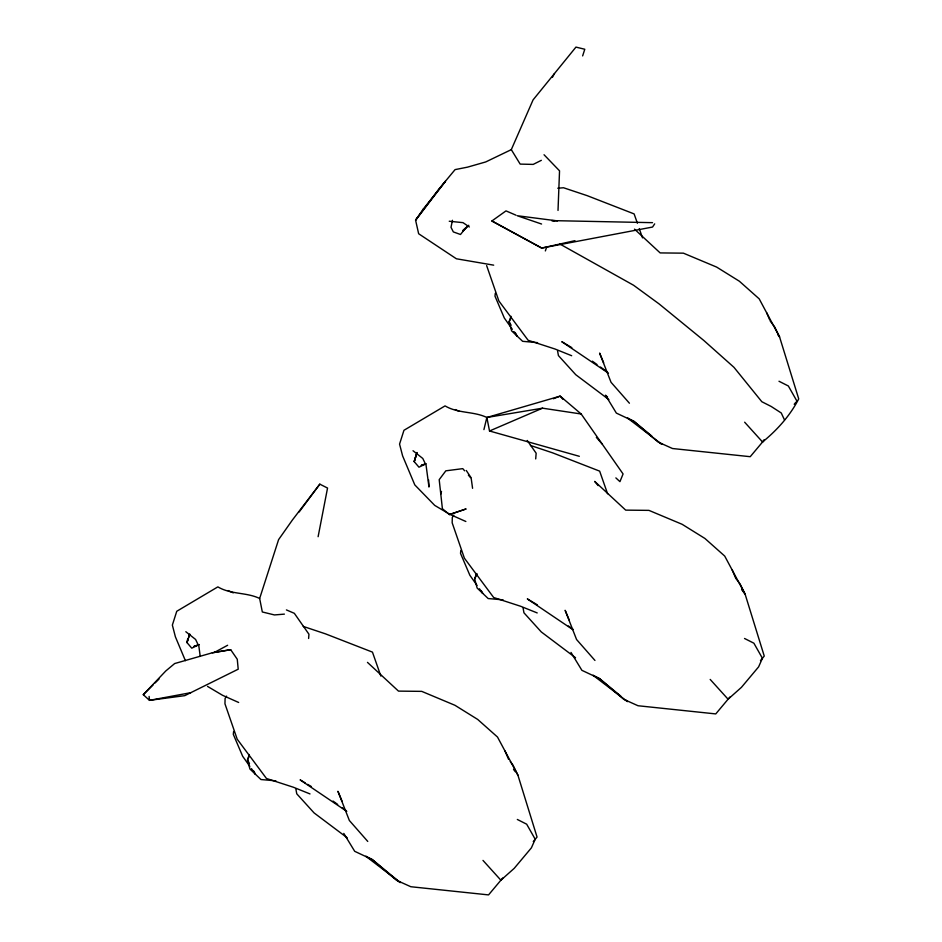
<?xml version="1.0" encoding="UTF-8"?>
<svg xmlns="http://www.w3.org/2000/svg" width="942" height="942" viewBox="0 0 942 942"><rect width="100%" height="100%" fill="white"/><g stroke="black" fill="none" stroke-linecap="round" stroke-linejoin="round"><path stroke-width="1.41" d="M558.017 210.431L559.536 170.832L544.04 154.747M308.611 638.476L308.941 634.213L294.34 613.324L286.415 609.921M535.704 458.919L536.151 453.22L527.214 440.456M233.616 731.475L233.31 734.36L242.659 756.261L249.854 766.399M460.815 550.481L460.52 553.378L469.858 575.279L477.052 585.406M495.292 293.268L494.986 296.153L504.335 318.055L512.318 329.311M187.741 638.594L186.999 642.609L191.756 648.178L199.233 644.552M318.113 536.705L327.545 488.05L319.821 484.164L292.385 520.031L278.596 539.625L259.651 598.464L262.323 611.97L274.452 614.938L284.39 614.125M452.454 220.298L451.006 227.328L453.337 231.92L460.497 234.487L465.949 227.705M483.917 429.611L486.861 417.483L560.16 396.123L581.179 413.997L623.074 473.956L619.942 481.645L615.868 477.9M440.785 494.15L441.504 491.418M415.811 456.093L414.209 461.627L418.966 467.197L425.183 464.171M187.788 640.148L186.999 642.609L189.742 634.001L188.565 637.687M582.639 55.908L584.782 49.255L575.951 47.1L533.078 99.887L511.306 149.637L485.719 161.942L467.479 167.158L455.068 169.619L438.795 189.212L415.587 220.192L418.648 233.746L456.387 258.779L493.69 265.161M249.312 754.507L247.487 759.935L249.936 769.013L260.958 779.529L275.9 780.847M510.988 316.3L509.151 321.728L511.6 330.819L522.633 341.322L537.576 342.641M503.11 599.866L488.168 598.547L477.135 588.032L474.686 578.941L476.511 573.513M545.347 250.937L546.737 246.91M416.187 455.068L416.941 453.02L414.209 461.627L417.023 452.501M770.226 321.092L774.595 326.803L779.576 336.942L798.722 398.878C790.161 415.563 777.185 430.035 762.549 441.998L744.651 422.204M249.265 756.132L247.487 759.935L249.477 763.515M510.929 317.925L509.151 321.728L511.141 325.308M474.686 578.941L477.052 573.878M552.389 77.338L554.461 73.558M226.575 696.126L225.091 698.446L224.961 703.804L237.207 739.187L266.468 778.492L293.398 787.241L310 793.929M453.785 515.144L452.301 517.464L452.172 522.822L464.406 558.206L493.667 597.511L520.608 606.259L537.211 612.936M654.69 223.855L652.547 227.046L541.709 248.064L491.889 220.981L505.995 210.89L515.969 215.176M299.156 511.965L319.821 484.164M764.409 439.796L750.232 456.693L672.506 448.522L658.175 442.092L633.978 421.38L627.49 418.024L661.955 444.4L659.718 442.552M794.2 404.271L796.002 402.128M762.549 441.998L764.433 439.761M502.734 878.003L488.557 894.9L410.83 886.728L396.511 880.287L372.302 859.587L365.826 856.231L400.279 882.607L372.302 859.587L354.698 851.309L343.783 833.399M533.266 841.583L537.058 837.073L517.9 775.148L512.919 765.01L510.293 761.583M729.932 697.009L715.755 713.918L638.04 705.746L623.71 699.305L599.501 678.605L593.024 675.249L627.478 701.613L625.241 699.776M760.477 660.601L764.256 656.091L745.11 594.155L740.118 584.028L735.749 578.317L732.205 569.945M143.278 694.666L165.792 670.963L174.67 663.545L212.339 652.782L230.684 649.697L237.266 659.259L238.208 669.197L184.809 695.643L149.484 700.353L143.278 694.666L153.11 684.916M155.077 682.962L159.01 679.064M462.899 230.955L468.763 225.303L463.134 230.095M214.423 652.406L227.634 645.27M541.344 160.328L533.184 164.403L520.172 164.108L511.306 149.637M465.854 521.491L449.793 514.332L434.733 505.407L414.798 484.906L402.599 455.857L399.561 444.106L403.953 430.294L445.06 405.896C458.012 413.656 473.755 411.148 486.861 417.483L489.522 430.989L542.545 408.18L581.179 413.997M553.39 398.749L560.16 396.123L563.022 399.384M425.125 464.029L421.192 465.407L426.267 463.747M197.914 645.011L193.981 646.4L199.068 644.74M449.416 514.579L465.878 509.01L449.416 514.579L442.399 508.704L439.196 479.666L445.825 470.823L462.769 468.645L464.642 470.812M574.985 240.657L541.709 248.064L491.889 220.981M190.79 692.676L149.484 700.353L149.107 696.421M212.339 652.782L230.684 649.697M486.861 417.483L542.545 408.18M557.782 188.235L563.504 187.752L587.207 195.665L634.119 213.916L637.393 223.23M652.523 222.665L551.729 220.605L554.602 220.946M449.252 221.24L463.005 222.653L469.363 226.975M557.428 220.911L517.217 215.718L541.579 224.031M489.522 430.989L579.33 456.305M530.428 445.436L552.742 452.89L599.654 471.141L607.59 493.761M303.23 626.418L325.532 633.872L372.455 652.123L380.851 676.073M571.676 355.723L555.073 349.035L528.144 340.286L498.883 300.981L486.637 265.597M259.651 598.464C246.545 592.141 230.814 594.638 217.861 586.878L176.755 611.276L172.362 625.088L175.4 636.839L185.397 660.66M455.222 409.582L459.178 411.301M228.023 590.563L233.286 592.859M238.656 702.473L222.583 695.314L207.523 686.388M778.999 381.251L788.348 385.985L796.897 401.057M744.533 638.476L753.883 643.198L762.431 658.27L758.604 666.877L741.425 687.354L728.084 699.223L710.186 679.429M517.323 819.458L526.672 824.191L535.221 839.251L531.394 847.859L514.226 868.336L500.885 880.205L482.987 860.411M559.76 243.954L633.613 285.273L659.035 303.866L703.768 340.427L733.971 367.333L761.831 401.728L771.18 406.461L781.259 412.985L784.486 419.897M571.818 347.645L561.785 341.687L608.45 373.185M537.352 604.858L527.32 598.9L572.795 629.597M305.137 782.861L300.121 779.882L346.786 811.392M307.645 784.356L311.402 786.594M592.353 361.175L597.016 364.542M600.513 367.062L607.508 372.114M568.367 625.971L573.03 629.327M333.009 801.065L337.672 804.421M342.335 807.789L345.832 810.32M413.02 450.735L422.793 458.471L426.078 465.266L428.975 487.038L428.586 479.914M185.821 631.717L195.595 639.453L198.868 646.247L200.222 656.409M608.897 399.608L575.762 374.716L558.429 355.593L557.546 350.765M575.55 657.74L541.285 631.941L523.952 612.806L523.081 607.99M347.221 837.815L314.086 812.922L296.754 793.8L295.87 788.972M651.876 436.111L633.978 421.38L616.362 413.102L605.459 395.193L607.614 397.1M620.766 696.091L599.501 678.605L581.897 670.327L570.993 652.417M634.496 229.13L660.154 252.915L683.409 253.162L716.626 267.081L739.364 281.222L759.193 298.85L779.576 336.942L777.821 334.645M367.474 662.379L398.478 691.11L421.733 691.369L454.951 705.287L477.688 719.429L497.517 737.056L517.9 775.148M629.421 403.223L611.04 382.299L599.607 353.085L603.681 362.823M594.955 660.448L576.563 639.524L565.141 610.298L569.215 620.048M367.757 841.43L349.364 820.506L337.931 791.28L342.005 801.03M596.357 437.382L602.079 443.906M468.386 475.133L471.2 478.383L472.578 488.309M598.135 485.613L594.685 481.386L625.688 510.128L648.944 510.376L682.149 524.305L704.899 538.447L724.716 556.074L745.11 594.155L741.613 589.574M513.531 769.402L515.286 771.698M513.92 331.572L517.123 336.07L515.133 332.479M479.454 588.785L482.645 593.283L481.327 590.893M251.455 768.648L255.447 774.277L253.457 770.686M466.278 470.494L470.918 477.476M766.67 312.732L769.72 319.903M504.994 750.939L508.55 759.299M639.253 228.565L642.515 237.879M423.288 209.042L415.587 220.192L445.519 181.205L423.288 209.042"/></g></svg>
